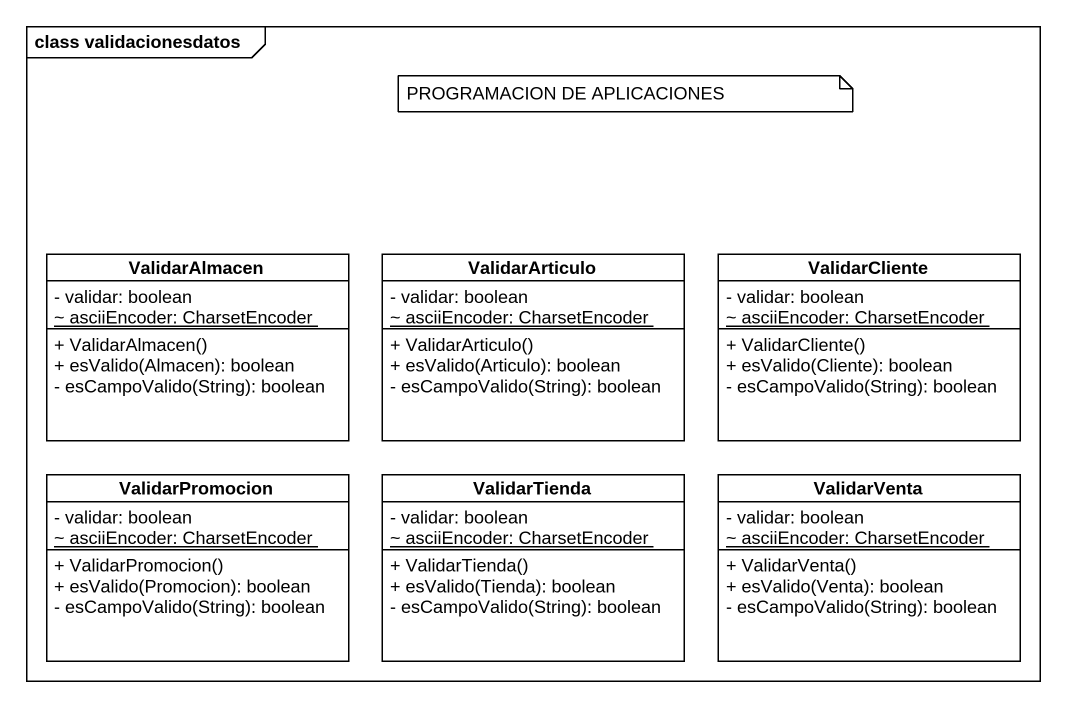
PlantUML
@startuml
mainframe class validacionesdatos
hide circle
hide empty members
skinparam classAttributeIconSize 0
class ValidarAlmacen {
  - validar: boolean
  {static} ~ asciiEncoder: CharsetEncoder
  + ValidarAlmacen()
  + esValido(Almacen): boolean
  - esCampoValido(String): boolean
}
class ValidarArticulo {
  - validar: boolean
  {static} ~ asciiEncoder: CharsetEncoder
  + ValidarArticulo()
  + esValido(Articulo): boolean
  - esCampoValido(String): boolean
}
class ValidarCliente {
  - validar: boolean
  {static} ~ asciiEncoder: CharsetEncoder
  + ValidarCliente()
  + esValido(Cliente): boolean
  - esCampoValido(String): boolean
}
class ValidarPromocion {
  - validar: boolean
  {static} ~ asciiEncoder: CharsetEncoder
  + ValidarPromocion()
  + esValido(Promocion): boolean
  - esCampoValido(String): boolean
}
class ValidarTienda {
  - validar: boolean
  {static} ~ asciiEncoder: CharsetEncoder
  + ValidarTienda()
  + esValido(Tienda): boolean
  - esCampoValido(String): boolean
}
class ValidarVenta {
  - validar: boolean
  {static} ~ asciiEncoder: CharsetEncoder
  + ValidarVenta()
  + esValido(Venta): boolean
  - esCampoValido(String): boolean
}
note as N1
  PROGRAMACION DE APLICACIONES
end note
@enduml
